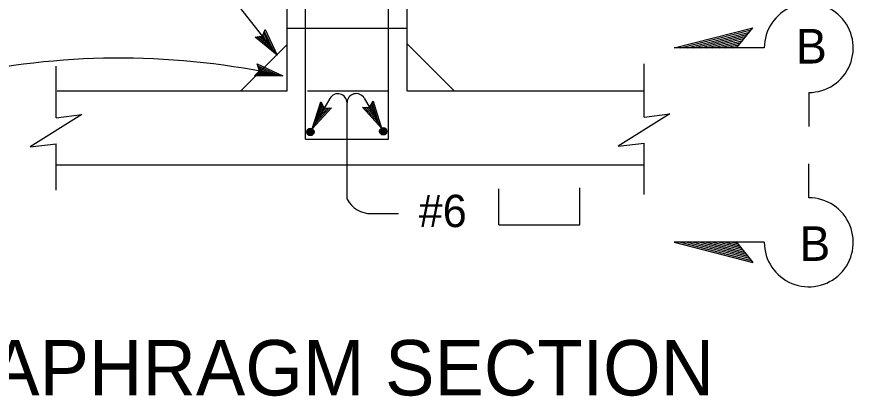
# Model space of a CAD drawing. Extents: x -894 to 866, y -476 to 714.
# Drawn here: x 83.8 to 265.2, y 328.9 to 411.1 of the extents above; entities that cross this region are included whole.
import ezdxf

# ---------------------------------------------------------------- set-up
doc = ezdxf.new("R2010")
doc.units = 0
for name, color, linetype in [('22 Misc Cnst Det', 7, 'Continuous'), ('56 Stage 3 Anno', 7, 'Continuous'), ('57 Undefined', 7, 'Continuous'), ('60 Nongeo Data', 7, 'Continuous')]:
    doc.layers.add(name, color=color, linetype=linetype)

msp = doc.modelspace()

# ---------------------------------------------------------------- linework, layer by layer
at = {"layer": '22 Misc Cnst Det'}
for p, q in [((226.34, 404.31), (243.39, 408.66)), ((227.74, 404.31), (243.03, 408.21)), ((239.87, 404.31), (243.39, 408.66)), ((229.14, 404.31), (242.66, 407.75)), ((230.55, 404.31), (242.3, 407.3)), ((231.95, 404.31), (241.93, 406.85)), ((233.35, 404.31), (241.57, 406.4)), ((234.75, 404.31), (241.2, 405.95)), ((236.16, 404.31), (240.84, 405.5)), ((237.56, 404.31), (240.47, 405.05)), ((238.96, 404.31), (240.11, 404.6)), ((245.87, 404.31), (226.34, 404.31)), ((255.52, 394.66), (255.52, 387.33)), ((255.52, 371.86), (255.52, 379.2)), ((226.34, 362.22), (243.39, 357.87)), ((245.87, 362.22), (226.34, 362.22)), ((227.74, 362.22), (243.03, 358.32)), ((229.14, 362.22), (242.66, 358.77)), ((230.55, 362.22), (242.3, 359.22)), ((231.95, 362.22), (241.93, 359.67)), ((233.35, 362.22), (241.57, 360.12)), ((234.75, 362.22), (241.2, 360.57)), ((236.16, 362.22), (240.84, 361.02)), ((237.56, 362.22), (240.47, 361.47)), ((238.96, 362.22), (240.11, 361.92)), ((239.87, 362.22), (243.39, 357.87))]:
    msp.add_line(p, q, dxfattribs=at)
for centre, start, end in [((255.52, 404.31), 269.9995, 180), ((255.52, 362.22), 180, 90.0005)]:
    msp.add_arc(centre, 9.64, start, end, dxfattribs=at)
at = {"layer": '56 Stage 3 Anno'}
for p, q in [((121.49, 426.77), (140.31, 402.75)), ((137.1, 406.85), (137.66, 408.3)), ((137.66, 408.3), (137.66, 408.3)), ((137.66, 408.3), (140.31, 402.75)), ((135.56, 406.65), (137.1, 406.85)), ((140.31, 402.75), (135.56, 406.65)), ((135.56, 406.65), (135.56, 406.65)), ((139.45, 403.84), (135.99, 406.69)), ((138.6, 404.93), (136.37, 406.77)), ((137.75, 406.02), (136.8, 406.8)), ((137.21, 407.15), (137.75, 406.02)), ((137.38, 407.51), (138.6, 404.93)), ((137.51, 407.91), (139.46, 403.84)), ((140.31, 402.75), (140.31, 402.75)), ((136.48, 399.39), (135.98, 400.87)), ((135.98, 400.87), (135.98, 400.87)), ((135.98, 400.87), (141.56, 398.27)), ((135.41, 398.26), (136.48, 399.39)), ((136.12, 400.47), (140.21, 398.57)), ((136.27, 400.07), (138.86, 398.87)), ((137.51, 399.16), (136.27, 399.16)), ((136.37, 399.69), (137.51, 399.16)), ((141.56, 398.27), (135.41, 398.26)), ((135.41, 398.26), (135.41, 398.26)), ((140.2, 398.57), (135.72, 398.56)), ((138.86, 398.87), (135.96, 398.86)), ((141.56, 398.27), (141.56, 398.27)), ((151.7, 393.39), (147.91, 386.79)), ((147.91, 386.79), (149.75, 392.66)), ((148.6, 388), (149.94, 392.27)), ((149.28, 389.19), (150.15, 391.95)), ((149.75, 392.66), (149.75, 392.66)), ((149.75, 392.66), (150.5, 391.3)), ((155.44, 371.56), (155.44, 392.42)), ((159.17, 393.42), (162.91, 386.94)), ((160.31, 391.45), (161.07, 392.81)), ((160.46, 391.74), (160.84, 390.53)), ((160.67, 392.06), (161.53, 389.34)), ((160.87, 392.44), (162.22, 388.14)), ((161.07, 392.81), (161.07, 392.81)), ((161.07, 392.81), (162.91, 386.94)), ((152.06, 391.32), (147.91, 386.79)), ((151.64, 391.31), (148.59, 387.99)), ((151.21, 391.29), (149.28, 389.19)), ((149.97, 390.38), (150.35, 391.56)), ((150.83, 391.31), (149.97, 390.38)), ((150.5, 391.3), (152.06, 391.32)), ((152.06, 391.32), (152.06, 391.32)), ((162.91, 386.94), (158.76, 391.47)), ((158.76, 391.47), (158.76, 391.47)), ((158.76, 391.47), (160.31, 391.45)), ((162.21, 388.15), (159.19, 391.45)), ((161.53, 389.34), (159.57, 391.47)), ((160.84, 390.53), (160, 391.45)), ((147.91, 386.79), (147.91, 386.79)), ((162.91, 386.94), (162.91, 386.94)), ((160.71, 368.43), (166.61, 368.43))]:
    msp.add_line(p, q, dxfattribs=at)
for centre, radius, start, end in [((106.16, 237.02), 165.09, 77.6198, 101.8041), ((153.44, 392.4), 2, 0, 150.0805), ((157.44, 392.42), 2, 30.0028, 180), ((160.71, 374.43), 6, 208.5227, 270)]:
    msp.add_arc(centre, radius, start, end, dxfattribs=at)
at = {"layer": '57 Undefined'}
for p, q in [((188.35, 366.02), (188.35, 373.83)), ((205.88, 366.02), (205.88, 373.99)), ((188.35, 366.02), (205.88, 366.02))]:
    msp.add_line(p, q, dxfattribs=at)
at = {"layer": '60 Nongeo Data'}
for p, q in [((142.44, 395.02), (142.44, 413.49)), ((146.44, 384.55), (146.44, 413.49)), ((164.44, 384.55), (164.44, 413.89)), ((168.44, 394.98), (168.44, 414.03)), ((142.44, 395.12), (142.44, 409.96)), ((146.44, 384.55), (146.44, 410)), ((164.44, 384.55), (164.44, 409.83)), ((168.44, 394.98), (168.44, 409.83)), ((142.44, 408.59), (168.44, 408.59)), ((142.36, 404.96), (132.42, 395.02)), ((178.58, 395.07), (168.44, 405.22)), ((219.82, 389.31), (219.82, 400.91)), ((92.39, 389.18), (92.39, 400.35)), ((92.6, 395.02), (142.44, 395.02)), ((92.6, 395.02), (142.33, 395.02)), ((146.87, 395.02), (164.44, 395.02)), ((168.55, 395.02), (219.66, 395.02)), ((168.91, 395.02), (219.66, 395.02)), ((146.44, 384.55), (164.44, 384.55)), ((146.44, 384.55), (164.44, 384.55)), ((92.39, 373.52), (92.39, 383.58)), ((219.82, 372.58), (219.82, 383.72)), ((92.31, 379.02), (219.69, 379.02)), ((92.31, 379.02), (219.69, 379.02)), ((210.17, 379.02), (219.46, 379.02)), ((210.17, 379.02), (219.39, 379.02))]:
    msp.add_line(p, q, dxfattribs=at)
for points in [[(92.39, 389.18), (97.99, 389.88), (86.79, 382.88), (92.39, 383.58)], [(219.82, 389.31), (225.42, 390.02), (214.22, 383.02), (219.82, 383.72)]]:
    msp.add_lwpolyline(points, dxfattribs=at)
for centre, radius in [((147.5, 386.11), 0.791), ((147.5, 386.11), 0.791), ((147.5, 386.11), 0.791), ((147.5, 386.11), 0.791), ((147.5, 386.11), 0.791), ((147.5, 386.11), 0.791), ((147.5, 386.11), 0.791), ((147.5, 386.11), 0.791), ((147.49, 386.13), 0.66), ((147.49, 386.13), 0.66), ((147.49, 386.13), 0.66), ((147.49, 386.13), 0.66), ((147.49, 386.13), 0.66), ((147.49, 386.13), 0.66), ((147.49, 386.13), 0.66), ((147.49, 386.13), 0.66), ((147.49, 386.13), 0.525), ((147.49, 386.13), 0.525), ((147.49, 386.13), 0.525), ((147.49, 386.13), 0.525), ((147.49, 386.13), 0.525), ((147.49, 386.13), 0.525), ((147.49, 386.13), 0.525), ((147.49, 386.13), 0.525), ((147.5, 386.14), 0.404), ((147.5, 386.14), 0.404), ((147.5, 386.14), 0.404), ((147.5, 386.14), 0.404), ((147.5, 386.14), 0.404), ((147.5, 386.14), 0.404), ((147.5, 386.14), 0.404), ((147.5, 386.14), 0.404), ((147.52, 386.14), 0.262), ((147.52, 386.14), 0.262), ((147.52, 386.14), 0.262), ((147.52, 386.14), 0.262), ((147.52, 386.14), 0.262), ((147.52, 386.14), 0.262), ((147.52, 386.14), 0.262), ((147.52, 386.14), 0.262), ((147.53, 386.12), 0.117), ((147.53, 386.12), 0.117), ((147.53, 386.12), 0.117), ((147.53, 386.12), 0.117), ((147.53, 386.12), 0.117), ((147.53, 386.12), 0.117), ((147.53, 386.12), 0.117), ((147.53, 386.12), 0.117), ((163.3, 386.26), 0.791), ((163.3, 386.26), 0.791), ((163.3, 386.26), 0.791), ((163.3, 386.26), 0.791), ((163.3, 386.26), 0.791), ((163.3, 386.26), 0.791), ((163.3, 386.26), 0.791), ((163.3, 386.26), 0.791), ((163.29, 386.27), 0.66), ((163.29, 386.27), 0.66), ((163.29, 386.27), 0.66), ((163.29, 386.27), 0.66), ((163.29, 386.27), 0.66), ((163.29, 386.27), 0.66), ((163.29, 386.27), 0.66), ((163.29, 386.27), 0.66), ((163.3, 386.27), 0.525), ((163.3, 386.27), 0.525), ((163.3, 386.27), 0.525), ((163.3, 386.27), 0.525), ((163.3, 386.27), 0.525), ((163.3, 386.27), 0.525), ((163.3, 386.27), 0.525), ((163.3, 386.27), 0.525), ((163.31, 386.28), 0.404), ((163.31, 386.28), 0.404), ((163.31, 386.28), 0.404), ((163.31, 386.28), 0.404), ((163.31, 386.28), 0.404), ((163.31, 386.28), 0.404), ((163.31, 386.28), 0.404), ((163.31, 386.28), 0.404), ((163.33, 386.28), 0.262), ((163.33, 386.28), 0.262), ((163.33, 386.28), 0.262), ((163.33, 386.28), 0.262), ((163.33, 386.28), 0.262), ((163.33, 386.28), 0.262), ((163.33, 386.28), 0.262), ((163.33, 386.28), 0.262), ((163.34, 386.27), 0.117), ((163.34, 386.27), 0.117), ((163.34, 386.27), 0.117), ((163.34, 386.27), 0.117), ((163.34, 386.27), 0.117), ((163.34, 386.27), 0.117), ((163.34, 386.27), 0.117), ((163.34, 386.27), 0.117)]:
    msp.add_circle(centre, radius, dxfattribs=at)

# ---------------------------------------------------------------- texts
at = {"layer": '56 Stage 3 Anno'}
for s, height, p in [('B', 7.5, (252.74, 400.94)), ('B', 7.5, (253.49, 358.19)), ('INTERMEDIATE DIAPHRAGM SECTION', 12, (-61.87, 329.06))]:
    msp.add_text(s, height=height, dxfattribs=at).set_placement(p)
at = {"layer": '57 Undefined'}
msp.add_text('#6', height=7, dxfattribs=at).set_placement((170.97, 365.52))

doc.saveas('drawing.dxf')
